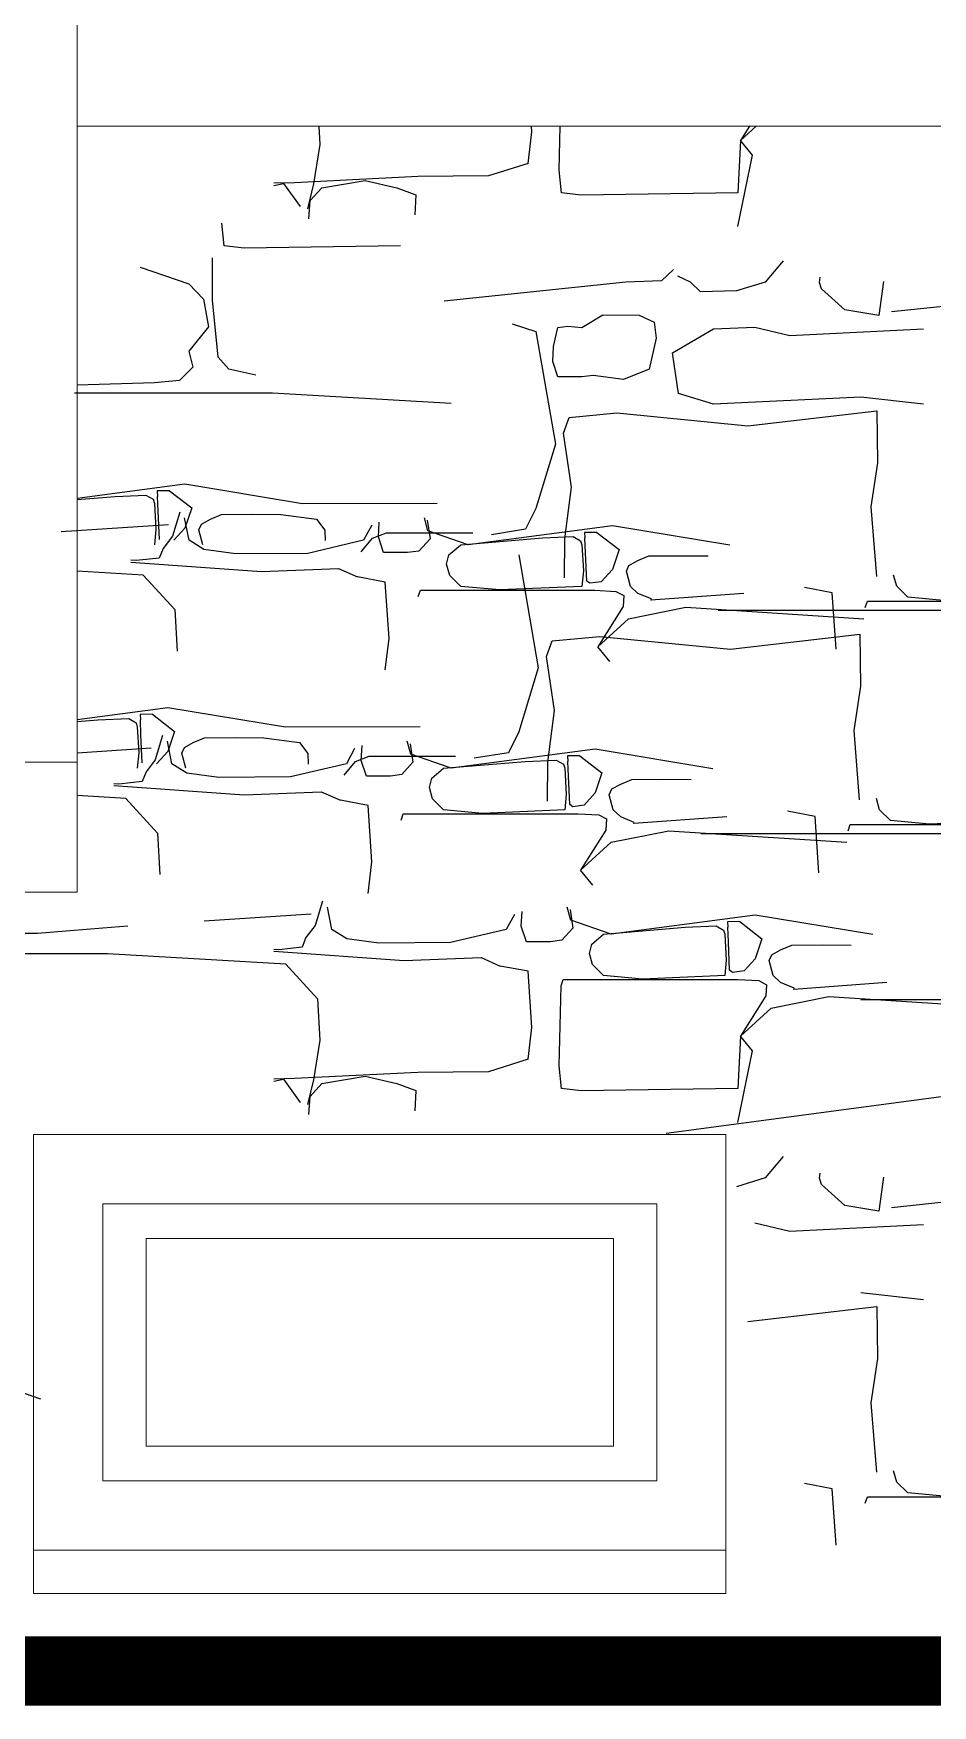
# Model space of a CAD drawing. Header units: millimetres. Extents: x 85048 to 158814, y 1395 to 38919.
# Drawn here: x 123320 to 124359, y 2807 to 4739 of the extents above; entities that cross this region are included whole.
import ezdxf

# ---------------------------------------------------------------- set-up
doc = ezdxf.new("R2010")
doc.units = ezdxf.units.MM
doc.layers.add('hatches', color=8, linetype='Continuous')
doc.layers.add('wall', color=5, linetype='Continuous')

msp = doc.modelspace()

# ---------------------------------------------------------------- linework, layer by layer
at = {"layer": 'hatches', "color": 252, "ltscale": 50, "true_color": 0x8f9991}
for p, q in [((123649.8, 4632.2, 12.1), (123650.9, 4610.9, 12.1)), ((123891.7, 4589.1, -99.9), (123896.2, 4625.5, -99.9)), ((123896.2, 4625.5, -99.9), (123895.7, 4632.2, -99.9)), ((123927.7, 4581.2, -99.9), (123928.9, 4632.2, -99.9)), ((124147.9, 4632.2, -99.9), (124137.5, 4615.7, -99.9)), ((124137.5, 4615.7, -99.9), (124155.5, 4632.2, -99.9)), ((123650.9, 4610.9, 12.1), (123643.5, 4565.4, 12.1)), ((124137.5, 4615.7, -99.9), (124134.2, 4555.2, -99.9)), ((124134.3, 4516, -99.9), (124151.4, 4598.7, -99.9)), ((124151.4, 4598.7, -99.9), (124137.5, 4615.7, -99.9)), ((123891.7, 4589.1, -99.9), (123846, 4574.6, -99.9)), ((123930.5, 4555.2, -99.9), (123927.7, 4581.2, -99.9)), ((123621.6, 4566.8, -99.9), (123597.6, 4566.1, -99.9)), ((123597.6, 4563.6, -99.9), (123608.8, 4565.8, -99.9)), ((123608.8, 4565.8, -99.9), (123628.1, 4539.1, -99.9)), ((123764.2, 4573.8, -99.9), (123621.6, 4566.8, -99.9)), ((123643.5, 4565.4, 12.1), (123636.8, 4536.6, 12.1)), ((123639.8, 4546.1, -99.9), (123653.4, 4561, -99.9)), ((123653.4, 4561, -99.9), (123703.4, 4569.5, -99.9)), ((123703.4, 4569.5, -99.9), (123740.1, 4561, -99.9)), ((123740.1, 4561, -99.9), (123761.9, 4552.9, -99.9)), ((123846, 4574.6, -99.9), (123764.2, 4573.8, -99.9)), ((123638.2, 4525, -99.9), (123639.8, 4546.1, -99.9)), ((123761.9, 4552.9, -99.9), (123760.9, 4529.5, -99.9)), ((123953.3, 4552.4, -99.9), (123930.5, 4555.2, -99.9)), ((124134.2, 4555.2, -99.9), (123953.3, 4552.4, -99.9)), ((123540.5, 4493.8, 12.1), (123537.7, 4519.9, 12.1)), ((123563.4, 4491.1, 12.1), (123540.5, 4493.8, 12.1)), ((123744.2, 4493.8, 12.1), (123563.4, 4491.1, 12.1)), ((123443, 4469, -43.9), (123499.5, 4450.1, -43.9)), ((123526.7, 4431, -43.9), (123526.8, 4479.8, -43.9)), ((124059.8, 4466.4, -99.9), (124046, 4453.4, -99.9)), ((124186.9, 4476.6, -99.9), (124166, 4452, -99.9)), ((123499.5, 4450.1, -43.9), (123516.6, 4432.4, -43.9)), ((124004.8, 4452, -99.9), (123794.9, 4430, -99.9)), ((124046, 4453.4, -99.9), (124004.8, 4452, -99.9)), ((124079.4, 4452, -99.9), (124065.1, 4458.8, -99.9)), ((124091.3, 4440.7, -99.9), (124079.4, 4452, -99.9)), ((124166, 4452, -99.9), (124132.8, 4441.7, -99.9)), ((124228.8, 4451.6, -99.9), (124229.4, 4457.5, -99.9)), ((124231.1, 4444.3, -99.9), (124228.8, 4451.6, -99.9)), ((124257.9, 4420, -99.9), (124231.1, 4444.3, -99.9)), ((124302.9, 4452.6, -99.9), (124297.2, 4413.5, -99.9)), ((123516.6, 4432.4, -43.9), (123522.1, 4400.1, -43.9)), ((123533.2, 4365.1, -43.9), (123526.7, 4431, -43.9)), ((124132.8, 4441.7, -99.9), (124091.3, 4440.7, -99.9)), ((124521.7, 4439.5, 12.1), (124311.8, 4417.5, 12.1)), ((123954, 4399.4, -99.9), (123978, 4414.2, -99.9)), ((123978, 4414.2, -99.9), (124020.2, 4413.6, -99.9)), ((124020.2, 4413.6, -99.9), (124037.7, 4405.5, -99.9)), ((124037.7, 4405.5, -99.9), (124040, 4387.3, -99.9)), ((124297.5, 4413.5, -99.9), (124257.9, 4420, -99.9)), ((123522.1, 4400.1, -43.9), (123499.5, 4372.2, -43.9)), ((123873.5, 4403.6, -99.9), (123900.9, 4394.8, -99.9)), ((123900.9, 4394.8, -99.9), (123923.3, 4264.5, -99.9)), ((123921.3, 4377.5, -99.9), (123926.3, 4399.4, -99.9)), ((123926.3, 4399.4, -99.9), (123937.9, 4400.9, -99.9)), ((123937.9, 4400.9, -99.9), (123954, 4399.4, -99.9)), ((124040, 4387.3, -99.9), (124031.9, 4351.5, -99.9)), ((124058.6, 4370.3, -99.9), (124106.3, 4398, -99.9)), ((124106.3, 4398, -99.9), (124153.8, 4399.8, -99.9)), ((124153.8, 4399.8, -99.9), (124194.6, 4390.4, -99.9)), ((124194.6, 4390.4, -99.9), (124349, 4398, -99.9)), ((123499.5, 4372.2, -43.9), (123503.9, 4353.6, -43.9)), ((123920.2, 4360.3, -99.9), (123921.3, 4377.5, -99.9)), ((124065.7, 4323.1, -99.9), (124058.6, 4370.3, -99.9)), ((123503.9, 4353.6, -43.9), (123488.6, 4338.1, -43.9)), ((123545.9, 4351.2, -43.9), (123533.2, 4365.1, -43.9)), ((123576.9, 4344.4, -43.9), (123545.9, 4351.2, -43.9)), ((123926.3, 4342.3, -99.9), (123920.2, 4360.3, -99.9)), ((124031.9, 4351.5, -99.9), (124002.2, 4339.3, -99.9)), ((123459.9, 4335.7, -43.9), (123370.4, 4333, -43.9)), ((123488.6, 4338.1, -43.9), (123459.9, 4335.7, -43.9)), ((123954, 4342.3, -99.9), (123926.3, 4342.3, -99.9)), ((123967.1, 4344, -99.9), (123954, 4342.3, -99.9)), ((124002.2, 4339.3, -99.9), (123967.1, 4344, -99.9)), ((123596.2, 4323.7, -155.9), (123367.3, 4323.7, -155.9)), ((123802.7, 4311.7, -155.9), (123596.2, 4323.7, -155.9)), ((124106.3, 4311, -99.9), (124065.7, 4323.1, -99.9)), ((124276.4, 4319.1, -99.9), (124106.3, 4311, -99.9)), ((124349, 4311, -99.9), (124276.4, 4319.1, -99.9)), ((123932.7, 4277.5, -99.9), (123939.4, 4295.5, -99.9)), ((123939.4, 4295.5, -99.9), (123994.4, 4300.8, -99.9)), ((123994.4, 4300.8, -99.9), (124145.7, 4286, -99.9)), ((124145.7, 4286, -99.9), (124295, 4303.2, -99.9)), ((124295, 4303.2, -99.9), (124295.8, 4243.3, -99.9)), ((123942, 4215, -99.9), (123932.7, 4277.5, -99.9)), ((123923.3, 4264.5, -99.9), (123900.9, 4190.4, -99.9)), ((124295.8, 4243.3, -99.9), (124288.2, 4192.1, -99.9)), ((123494.9, 4218.3, -99.9), (123370.4, 4201.8, -99.9)), ((123630.9, 4195.7, -99.9), (123494.9, 4218.3, -99.9)), ((123934.4, 4155.4, -99.9), (123942, 4215, -99.9)), ((123370.4, 4200.6, -99.9), (123414.1, 4204.3, -99.9)), ((123414.1, 4204.3, -99.9), (123449.7, 4205.8, -99.9)), ((123449.7, 4205.8, -99.9), (123458.2, 4201, -99.9)), ((123458.2, 4201, -99.9), (123459.7, 4196.3, -99.9)), ((123459.7, 4196.3, -99.9), (123461.4, 4166.1, -99.9)), ((123477.1, 4210.7, -99.9), (123462.7, 4210.6, -99.9)), ((123462.7, 4210.6, -99.9), (123463.2, 4204.2, -99.9)), ((123463.9, 4187.2, -99.9), (123463.2, 4204.2, -99.9)), ((123477.1, 4210.7, -99.9), (123502.8, 4191, -99.9)), ((123786.8, 4196.2, -99.9), (123630.9, 4195.7, -99.9)), ((123465.4, 4154.4, -99.9), (123463.9, 4187.2, -99.9)), ((123489, 4186.3, -96.1), (123480.4, 4158.3, -96.1)), ((123499.8, 4153.6, -96.1), (123494.6, 4179.6, -96.1)), ((123502.8, 4191, -99.9), (123494.9, 4167.8, -99.9)), ((123514.1, 4172.4, -99.9), (123524.4, 4178.1, -99.9)), ((123524.4, 4178.1, -99.9), (123537.2, 4183.4, -99.9)), ((123537.2, 4183.4, -99.9), (123572.9, 4183.7, -99.9)), ((123572.9, 4183.7, -99.9), (123605.7, 4183.5, -99.9)), ((123605.7, 4183.5, -99.9), (123647.1, 4178.1, -99.9)), ((123647.1, 4178.1, -99.9), (123656.8, 4165.4, -99.9)), ((123718.6, 4157.5, -96.1), (123719.6, 4174.6, -96.1)), ((123775.8, 4164.5, -96.1), (123771.8, 4179.6, -96.1)), ((123775.2, 4176.8, -96.1), (123778.4, 4155.3, -96.1)), ((123900.9, 4190.4, -99.9), (123888.8, 4166.3, -99.9)), ((124288.2, 4192.1, -99.9), (124294.5, 4111.8, -99.9)), ((123352, 4163.8, -40.1), (123475.8, 4171.9, -40.1)), ((123461.4, 4166.1, -99.9), (123459.7, 4148.3, -99.9)), ((123480.4, 4158.3, -96.1), (123469.8, 4144.3, -96.1)), ((123494.9, 4167.8, -99.9), (123482, 4153.6, -99.9)), ((123511.1, 4165.7, -99.9), (123514.1, 4172.4, -99.9)), ((123515.8, 4148.3, -99.9), (123511.1, 4165.7, -99.9)), ((123656.8, 4165.4, -99.9), (123657.2, 4153.2, -99.9)), ((123698.9, 4140.3, -99.9), (123711.8, 4156.1, -99.9)), ((123710.9, 4171.1, -96.1), (123701.4, 4153.6, -96.1)), ((123711.8, 4156.1, -99.9), (123727.9, 4162.2, -99.9)), ((123724.7, 4139.4, -96.1), (123718.6, 4157.5, -96.1)), ((123727.9, 4162.2, -99.9), (123827.8, 4162.2, -99.9)), ((123778.4, 4155.3, -96.1), (123765.5, 4141.1, -96.1)), ((123822.6, 4148.4, -96.1), (123775.8, 4164.5, -96.1)), ((123813.8, 4148.4, -96.1), (123908.3, 4156.4, -96.1)), ((123989.2, 4170.3, -96.1), (123822.6, 4148.4, -96.1)), ((123888.8, 4166.3, -99.9), (123849.3, 4159.8, -99.9)), ((123908.3, 4156.4, -96.1), (123944, 4157.9, -96.1)), ((123934, 4110.1, -99.9), (123934.4, 4155.4, -99.9)), ((123944, 4157.9, -96.1), (123952.5, 4153, -96.1)), ((123971.4, 4162.8, -96.1), (123957, 4162.7, -96.1)), ((123957, 4162.7, -96.1), (123957.5, 4156.3, -96.1)), ((123958.2, 4139.2, -96.1), (123957.5, 4156.3, -96.1)), ((123971.4, 4162.8, -96.1), (123997, 4143, -96.1)), ((124125.2, 4147.8, -96.1), (123989.2, 4170.3, -96.1)), ((123469.8, 4144.3, -96.1), (123465.2, 4133.1, -96.1)), ((123516.9, 4142.8, -96.1), (123499.8, 4153.6, -96.1)), ((123553.8, 4137.8, -96.1), (123516.9, 4142.8, -96.1)), ((123636.9, 4138.5, -96.1), (123553.8, 4137.8, -96.1)), ((123701.4, 4153.6, -96.1), (123636.9, 4138.5, -96.1)), ((123752.4, 4139.4, -96.1), (123724.7, 4139.4, -96.1)), ((123765.5, 4141.1, -96.1), (123752.4, 4139.4, -96.1)), ((123797.5, 4126, -96.1), (123800.3, 4136.8, -96.1)), ((123800.3, 4136.8, -96.1), (123813.8, 4148.4, -96.1)), ((123881.1, 4136.7, -99.9), (123903.6, 4006.4, -99.9)), ((123952.5, 4153, -96.1), (123954, 4148.4, -96.1)), ((123954, 4148.4, -96.1), (123955.7, 4118.2, -96.1)), ((123959.7, 4106.5, -96.1), (123958.2, 4139.2, -96.1)), ((123997, 4143, -96.1), (123989.2, 4119.9, -96.1)), ((124018.6, 4130.1, -96.1), (124031.4, 4135.5, -96.1)), ((124031.4, 4135.5, -96.1), (124067.2, 4135.8, -96.1)), ((124067.2, 4135.8, -96.1), (124100, 4135.6, -96.1)), ((123446.6, 4113.5, -40.1), (123370.4, 4118, -40.1)), ((123438.5, 4130.2, -96.1), (123432.5, 4130.5, -96.1)), ((123432.5, 4128.4, -96.1), (123583.3, 4117.7, -96.1)), ((123465.2, 4133.1, -96.1), (123438.5, 4130.2, -96.1)), ((123583.3, 4117.7, -96.1), (123672.4, 4121.2, -96.1)), ((123672.4, 4121.2, -96.1), (123694.4, 4111.4, -96.1)), ((123801.2, 4113, -96.1), (123797.5, 4126, -96.1)), ((123955.7, 4118.2, -96.1), (123954, 4100.4, -96.1)), ((123989.2, 4119.9, -96.1), (123976.3, 4105.7, -96.1)), ((124005.4, 4117.8, -96.1), (124008.4, 4124.5, -96.1)), ((124010, 4100.4, -96.1), (124005.4, 4117.8, -96.1)), ((124008.4, 4124.5, -96.1), (124018.6, 4130.1, -96.1)), ((123483.1, 4073.5, 15.9), (123446.6, 4113.5, -40.1)), ((123726.5, 4105.3, -96.1), (123694.4, 4111.4, -96.1)), ((123731, 4040.2, -96.1), (123726.5, 4105.3, -96.1)), ((123813.8, 4100.4, -96.1), (123801.2, 4113, -96.1)), ((123859, 4096.2, -96.1), (123813.8, 4100.4, -96.1)), ((123954, 4100.4, -96.1), (123859, 4096.2, -96.1)), ((123963.2, 4104, -96.1), (123959.7, 4106.5, -96.1)), ((123976.3, 4105.7, -96.1), (123963.2, 4104, -96.1)), ((124018.6, 4092.3, -96.1), (124010, 4100.4, -96.1)), ((124243.4, 4092.8, 15.9), (124211.3, 4098.9, 15.9)), ((124318.1, 4100.5, 15.9), (124314.4, 4113.5, 15.9)), ((124330.7, 4087.9, 15.9), (124318.1, 4100.5, 15.9)), ((123764.8, 4088.5, -96.1), (123767.2, 4095.8, -96.1)), ((123767.2, 4095.8, -96.1), (123969, 4095.8, -96.1)), ((123969, 4095.8, -96.1), (123993.3, 4094.6, -96.1)), ((124001.6, 4077, -96.1), (123972.3, 4030.5, -96.1)), ((123993.3, 4094.6, -96.1), (124002.3, 4089.8, -96.1)), ((124002.3, 4089.8, -96.1), (124001.6, 4077, -96.1)), ((124034.3, 4085.8, -96.1), (124018.6, 4092.3, -96.1)), ((124141.4, 4092.3, -96.1), (124033.8, 4084.4, -96.1)), ((124033.8, 4084.4, -96.1), (124034.3, 4085.8, -96.1)), ((124247.9, 4027.7, 15.9), (124243.4, 4092.8, 15.9)), ((124281.7, 4076, 15.9), (124284.1, 4083.3, 15.9)), ((124284.1, 4083.3, 15.9), (124485.9, 4083.3, 15.9)), ((124375.9, 4083.7, 15.9), (124330.7, 4087.9, 15.9)), ((123483.1, 4073.5, 15.9), (123485.8, 4025.6, 15.9)), ((123972.3, 4030.5, -96.1), (124007.7, 4062.9, -96.1)), ((124007.7, 4062.9, -96.1), (124074.3, 4076.2, -96.1)), ((124074.3, 4076.2, -96.1), (124279.9, 4062.9, -96.1)), ((124598.9, 4072.5, 126.8), (124111.4, 4072.5, 126.8)), ((123726.5, 4003.8, -96.1), (123731, 4040.2, -96.1)), ((123919.6, 4037.3, -99.9), (123974.6, 4042.6, -99.9)), ((123974.6, 4042.6, -99.9), (124125.9, 4027.8, -99.9)), ((124125.9, 4027.8, -99.9), (124275.3, 4045, -99.9)), ((124275.3, 4045, -99.9), (124276, 3985.1, -99.9)), ((123912.9, 4019.4, -99.9), (123919.6, 4037.3, -99.9)), ((123922.2, 3956.8, -99.9), (123912.9, 4019.4, -99.9)), ((123986.2, 4013.4, -96.1), (123972.3, 4030.5, -96.1)), ((123903.6, 4006.4, -99.9), (123881.1, 3932.2, -99.9)), ((124276, 3985.1, -99.9), (124268.4, 3934, -99.9)), ((123475.1, 3960.1, -99.9), (123370.4, 3946.3, -99.9)), ((123370.4, 3944.1, -99.9), (123394.3, 3946.1, -99.9)), ((123394.3, 3946.1, -99.9), (123429.9, 3947.7, -99.9)), ((123429.9, 3947.7, -99.9), (123438.4, 3942.8, -99.9)), ((123438.4, 3942.8, -99.9), (123439.9, 3938.2, -99.9)), ((123457.3, 3952.6, -99.9), (123443, 3952.4, -99.9)), ((123443, 3952.4, -99.9), (123443.4, 3946.1, -99.9)), ((123444.1, 3929, -99.9), (123443.4, 3946.1, -99.9)), ((123457.3, 3952.6, -99.9), (123483, 3932.8, -99.9)), ((123611.1, 3937.6, -99.9), (123475.1, 3960.1, -99.9)), ((123914.6, 3897.2, -99.9), (123922.2, 3956.8, -99.9)), ((123439.9, 3938.2, -99.9), (123441.6, 3907.9, -99.9)), ((123445.6, 3896.3, -99.9), (123444.1, 3929, -99.9)), ((123469.2, 3928.2, -96.1), (123460.7, 3900.1, -96.1)), ((123483, 3932.8, -99.9), (123475.1, 3909.7, -99.9)), ((123504.6, 3919.9, -99.9), (123517.4, 3925.3, -99.9)), ((123517.4, 3925.3, -99.9), (123553.1, 3925.6, -99.9)), ((123553.1, 3925.6, -99.9), (123586, 3925.4, -99.9)), ((123586, 3925.4, -99.9), (123627.3, 3919.9, -99.9)), ((123767, 3938.1, -99.9), (123611.1, 3937.6, -99.9)), ((123881.1, 3932.2, -99.9), (123869, 3908.1, -99.9)), ((124268.4, 3934, -99.9), (124274.7, 3853.7, -99.9)), ((123370.4, 3908.1, -40.1), (123456, 3913.7, -40.1)), ((123441.6, 3907.9, -99.9), (123439.9, 3890.2, -99.9)), ((123475.1, 3909.7, -99.9), (123462.2, 3895.5, -99.9)), ((123480, 3895.4, -96.1), (123474.8, 3921.5, -96.1)), ((123491.3, 3907.5, -99.9), (123494.3, 3914.3, -99.9)), ((123496, 3890.2, -99.9), (123491.3, 3907.5, -99.9)), ((123494.3, 3914.3, -99.9), (123504.6, 3919.9, -99.9)), ((123627.3, 3919.9, -99.9), (123637, 3907.2, -99.9)), ((123637, 3907.2, -99.9), (123637.4, 3895, -99.9)), ((123691.1, 3913, -96.1), (123681.6, 3895.4, -96.1)), ((123692, 3898, -99.9), (123708.1, 3904.1, -99.9)), ((123698.8, 3899.3, -96.1), (123699.9, 3916.5, -96.1)), ((123708.1, 3904.1, -99.9), (123808, 3904.1, -99.9)), ((123756.1, 3906.4, -96.1), (123752, 3921.5, -96.1)), ((123755.4, 3918.6, -96.1), (123758.6, 3897.1, -96.1)), ((123802.8, 3890.2, -96.1), (123756.1, 3906.4, -96.1)), ((123969.4, 3912.2, -96.1), (123802.8, 3890.2, -96.1)), ((123869, 3908.1, -99.9), (123829.5, 3901.7, -99.9)), ((123951.6, 3904.7, -96.1), (123937.2, 3904.5, -96.1)), ((123937.2, 3904.5, -96.1), (123937.7, 3898.2, -96.1)), ((123951.6, 3904.7, -96.1), (123977.2, 3884.9, -96.1)), ((124105.4, 3889.6, -96.1), (123969.4, 3912.2, -96.1)), ((123450, 3886.2, -96.1), (123445.4, 3874.9, -96.1)), ((123460.7, 3900.1, -96.1), (123450, 3886.2, -96.1)), ((123497.1, 3884.7, -96.1), (123480, 3895.4, -96.1)), ((123534, 3879.6, -96.1), (123497.1, 3884.7, -96.1)), ((123681.6, 3895.4, -96.1), (123617.1, 3880.4, -96.1)), ((123679.1, 3882.1, -99.9), (123692, 3898, -99.9)), ((123704.9, 3881.2, -96.1), (123698.8, 3899.3, -96.1)), ((123758.6, 3897.1, -96.1), (123745.8, 3882.9, -96.1)), ((123780.5, 3878.6, -96.1), (123794, 3890.2, -96.1)), ((123794, 3890.2, -96.1), (123888.5, 3898.2, -96.1)), ((123888.5, 3898.2, -96.1), (123924.2, 3899.7, -96.1)), ((123914.2, 3852, -99.9), (123914.6, 3897.2, -99.9)), ((123924.2, 3899.7, -96.1), (123932.7, 3894.9, -96.1)), ((123932.7, 3894.9, -96.1), (123934.2, 3890.2, -96.1)), ((123934.2, 3890.2, -96.1), (123935.9, 3860, -96.1)), ((123938.4, 3881.1, -96.1), (123937.7, 3898.2, -96.1)), ((123977.2, 3884.9, -96.1), (123969.4, 3861.7, -96.1)), ((123418.7, 3872, -96.1), (123412.7, 3872.4, -96.1)), ((123412.7, 3870.3, -96.1), (123563.5, 3859.5, -96.1)), ((123445.4, 3874.9, -96.1), (123418.7, 3872, -96.1)), ((123617.1, 3880.4, -96.1), (123534, 3879.6, -96.1)), ((123732.6, 3881.2, -96.1), (123704.9, 3881.2, -96.1)), ((123745.8, 3882.9, -96.1), (123732.6, 3881.2, -96.1)), ((123777.7, 3867.9, -96.1), (123780.5, 3878.6, -96.1)), ((123781.4, 3854.8, -96.1), (123777.7, 3867.9, -96.1)), ((123939.9, 3848.3, -96.1), (123938.4, 3881.1, -96.1)), ((123985.6, 3859.6, -96.1), (123988.6, 3866.3, -96.1)), ((123988.6, 3866.3, -96.1), (123998.9, 3872, -96.1)), ((123998.9, 3872, -96.1), (124011.6, 3877.3, -96.1)), ((124011.6, 3877.3, -96.1), (124047.4, 3877.6, -96.1)), ((124047.4, 3877.6, -96.1), (124080.2, 3877.4, -96.1)), ((123426.8, 3855.4, -40.1), (123370.4, 3858.7, -40.1)), ((123463.3, 3815.4, 15.9), (123426.8, 3855.4, -40.1)), ((123563.5, 3859.5, -96.1), (123652.6, 3863, -96.1)), ((123652.6, 3863, -96.1), (123674.7, 3853.3, -96.1)), ((123706.7, 3847.1, -96.1), (123674.7, 3853.3, -96.1)), ((123711.2, 3782, -96.1), (123706.7, 3847.1, -96.1)), ((123794, 3842.2, -96.1), (123781.4, 3854.8, -96.1)), ((123935.9, 3860, -96.1), (123934.2, 3842.2, -96.1)), ((123943.4, 3845.8, -96.1), (123939.9, 3848.3, -96.1)), ((123956.5, 3847.5, -96.1), (123943.4, 3845.8, -96.1)), ((123969.4, 3861.7, -96.1), (123956.5, 3847.5, -96.1)), ((123990.3, 3842.2, -96.1), (123985.6, 3859.6, -96.1)), ((124298.3, 3842.3, 15.9), (124294.6, 3855.3, 15.9)), ((123745, 3830.3, -96.1), (123747.4, 3837.7, -96.1)), ((123747.4, 3837.7, -96.1), (123949.2, 3837.7, -96.1)), ((123839.2, 3838.1, -96.1), (123794, 3842.2, -96.1)), ((123934.2, 3842.2, -96.1), (123839.2, 3838.1, -96.1)), ((123949.2, 3837.7, -96.1), (123973.5, 3836.4, -96.1)), ((123973.5, 3836.4, -96.1), (123982.5, 3831.7, -96.1)), ((123982.5, 3831.7, -96.1), (123981.8, 3818.8, -96.1)), ((123998.9, 3834.2, -96.1), (123990.3, 3842.2, -96.1)), ((124014.6, 3827.6, -96.1), (123998.9, 3834.2, -96.1)), ((124121.6, 3834.2, -96.1), (124014, 3826.3, -96.1)), ((124014, 3826.3, -96.1), (124014.6, 3827.6, -96.1)), ((124223.6, 3834.6, 15.9), (124191.6, 3840.7, 15.9)), ((124228.1, 3769.5, 15.9), (124223.6, 3834.6, 15.9)), ((124310.9, 3829.7, 15.9), (124298.3, 3842.3, 15.9)), ((124356.1, 3825.6, 15.9), (124310.9, 3829.7, 15.9)), ((124451.1, 3829.7, 15.9), (124356.1, 3825.6, 15.9)), ((123463.3, 3815.4, 15.9), (123466, 3767.4, 15.9)), ((123981.8, 3818.8, -96.1), (123952.5, 3772.3, -96.1)), ((123987.9, 3804.7, -96.1), (124054.5, 3818, -96.1)), ((124054.5, 3818, -96.1), (124260.2, 3804.7, -96.1)), ((124579.1, 3814.3, 126.8), (124091.6, 3814.3, 126.8)), ((124261.9, 3817.8, 15.9), (124264.3, 3825.1, 15.9)), ((124264.3, 3825.1, 15.9), (124466.1, 3825.1, 15.9)), ((123952.5, 3772.3, -96.1), (123987.9, 3804.7, -96.1)), ((123706.7, 3745.6, -96.1), (123711.2, 3782, -96.1)), ((123966.5, 3755.2, -96.1), (123952.5, 3772.3, -96.1)), ((123654.2, 3736.6, -99.9), (123645.6, 3708.5, -99.9)), ((123665, 3703.9, -99.9), (123659.8, 3729.9, -99.9)), ((123941, 3714.8, -99.9), (123937, 3729.9, -99.9)), ((123517.2, 3714, -43.9), (123641, 3722.2, -43.9)), ((123876.1, 3721.4, -99.9), (123866.5, 3703.9, -99.9)), ((123883.8, 3707.7, -99.9), (123884.8, 3724.9, -99.9)), ((123940.4, 3727.1, -99.9), (123943.6, 3705.6, -99.9)), ((123987.8, 3698.7, -99.9), (123941, 3714.8, -99.9)), ((124154.4, 3720.6, -99.9), (123987.8, 3698.7, -99.9)), ((124136.6, 3713.1, -99.9), (124122.2, 3712.9, -99.9)), ((124122.2, 3712.9, -99.9), (124122.7, 3706.6, -99.9)), ((124136.6, 3713.1, -99.9), (124162.2, 3693.3, -99.9)), ((124290.3, 3698.1, -99.9), (124154.4, 3720.6, -99.9)), ((123324.5, 3699.4, -43.9), (123138.2, 3699.4, -43.9)), ((123400.2, 3705.3, -43.9), (123324.5, 3699.4, -43.9)), ((123428.9, 3707.7, -43.9), (123400.2, 3705.3, -43.9)), ((123634.9, 3694.6, -99.9), (123630.4, 3683.4, -99.9)), ((123645.6, 3708.5, -99.9), (123634.9, 3694.6, -99.9)), ((123682.1, 3693.1, -99.9), (123665, 3703.9, -99.9)), ((123719, 3688, -99.9), (123682.1, 3693.1, -99.9)), ((123866.5, 3703.9, -99.9), (123802.1, 3688.8, -99.9)), ((123889.9, 3689.7, -99.9), (123883.8, 3707.7, -99.9)), ((123930.7, 3691.4, -99.9), (123917.6, 3689.7, -99.9)), ((123943.6, 3705.6, -99.9), (123930.7, 3691.4, -99.9)), ((123965.5, 3687, -99.9), (123979, 3698.7, -99.9)), ((123979, 3698.7, -99.9), (124073.5, 3706.6, -99.9)), ((124073.5, 3706.6, -99.9), (124109.2, 3708.2, -99.9)), ((124109.2, 3708.2, -99.9), (124117.6, 3703.3, -99.9)), ((124117.6, 3703.3, -99.9), (124119.2, 3698.7, -99.9)), ((124119.2, 3698.7, -99.9), (124120.9, 3668.4, -99.9)), ((124123.4, 3689.5, -99.9), (124122.7, 3706.6, -99.9)), ((124162.2, 3693.3, -99.9), (124154.3, 3670.2, -99.9)), ((123405.3, 3675.8, -43.9), (123176.5, 3675.8, -43.9)), ((123611.8, 3663.8, -43.9), (123405.3, 3675.8, -43.9)), ((123603.7, 3680.4, -99.9), (123597.6, 3680.8, -99.9)), ((123597.6, 3678.7, -99.9), (123748.4, 3668, -99.9)), ((123630.4, 3683.4, -99.9), (123603.7, 3680.4, -99.9)), ((123802.1, 3688.8, -99.9), (123719, 3688, -99.9)), ((123748.4, 3668, -99.9), (123837.6, 3671.5, -99.9)), ((123837.6, 3671.5, -99.9), (123859.6, 3661.7, -99.9)), ((123917.6, 3689.7, -99.9), (123889.9, 3689.7, -99.9)), ((123962.7, 3676.3, -99.9), (123965.5, 3687, -99.9)), ((123966.4, 3663.3, -99.9), (123962.7, 3676.3, -99.9)), ((124124.8, 3656.8, -99.9), (124123.4, 3689.5, -99.9)), ((124170.5, 3668, -99.9), (124173.6, 3674.8, -99.9)), ((124173.6, 3674.8, -99.9), (124183.8, 3680.4, -99.9)), ((124183.8, 3680.4, -99.9), (124196.6, 3685.8, -99.9)), ((124196.6, 3685.8, -99.9), (124232.4, 3686.1, -99.9)), ((124232.4, 3686.1, -99.9), (124265.2, 3685.9, -99.9)), ((123648.3, 3623.8, 12.1), (123611.8, 3663.8, -43.9)), ((123891.7, 3655.6, -99.9), (123859.6, 3661.7, -99.9)), ((123896.2, 3590.5, -99.9), (123891.7, 3655.6, -99.9)), ((123979, 3650.7, -99.9), (123966.4, 3663.3, -99.9)), ((124120.9, 3668.4, -99.9), (124119.2, 3650.7, -99.9)), ((124128.3, 3654.3, -99.9), (124124.8, 3656.8, -99.9)), ((124141.5, 3656, -99.9), (124128.3, 3654.3, -99.9)), ((124154.3, 3670.2, -99.9), (124141.5, 3656, -99.9)), ((124175.2, 3650.7, -99.9), (124170.5, 3668, -99.9)), ((123927.7, 3546.2, -99.9), (123929.9, 3638.8, -99.9)), ((123929.9, 3638.8, -99.9), (123932.4, 3646.1, -99.9)), ((123932.4, 3646.1, -99.9), (124134.2, 3646.1, -99.9)), ((124024.1, 3646.5, -99.9), (123979, 3650.7, -99.9)), ((124119.2, 3650.7, -99.9), (124024.1, 3646.5, -99.9)), ((124134.2, 3646.1, -99.9), (124158.5, 3644.9, -99.9)), ((124158.5, 3644.9, -99.9), (124167.5, 3640.1, -99.9)), ((124167.5, 3640.1, -99.9), (124166.8, 3627.3, -99.9)), ((124183.8, 3642.6, -99.9), (124175.2, 3650.7, -99.9)), ((124199.5, 3636.1, -99.9), (124183.8, 3642.6, -99.9)), ((124306.6, 3642.6, -99.9), (124199, 3634.7, -99.9)), ((124199, 3634.7, -99.9), (124199.5, 3636.1, -99.9)), ((123648.3, 3623.8, 12.1), (123650.9, 3575.9, 12.1)), ((124166.8, 3627.3, -99.9), (124137.5, 3580.7, -99.9)), ((124137.5, 3580.7, -99.9), (124172.9, 3613.2, -99.9)), ((124172.9, 3613.2, -99.9), (124239.5, 3626.5, -99.9)), ((124239.5, 3626.5, -99.9), (124445.1, 3613.2, -99.9)), ((124764, 3622.7, 123), (124276.6, 3622.7, 123)), ((123650.9, 3575.9, 12.1), (123643.5, 3530.4, 12.1)), ((123891.7, 3554.1, -99.9), (123896.2, 3590.5, -99.9)), ((124137.5, 3580.7, -99.9), (124134.2, 3520.2, -99.9)), ((124151.4, 3563.7, -99.9), (124137.5, 3580.7, -99.9)), ((124134.3, 3481, -99.9), (124151.4, 3563.7, -99.9)), ((123764.2, 3538.8, -99.9), (123621.6, 3531.8, -99.9)), ((123846, 3539.6, -99.9), (123764.2, 3538.8, -99.9)), ((123891.7, 3554.1, -99.9), (123846, 3539.6, -99.9)), ((123930.5, 3520.2, -99.9), (123927.7, 3546.2, -99.9)), ((124051.6, 3468.5, 12.1), (124668.3, 3551.1, 12.1)), ((123621.6, 3531.8, -99.9), (123597.6, 3531.1, -99.9)), ((123597.6, 3528.6, -99.9), (123608.8, 3530.8, -99.9)), ((123608.8, 3530.8, -99.9), (123628.1, 3504.1, -99.9)), ((123643.5, 3530.4, 12.1), (123636.8, 3501.6, 12.1)), ((123639.8, 3511.1, -99.9), (123653.4, 3526, -99.9)), ((123653.4, 3526, -99.9), (123703.4, 3534.5, -99.9)), ((123703.4, 3534.5, -99.9), (123740.1, 3526, -99.9)), ((123740.1, 3526, -99.9), (123761.9, 3517.9, -99.9)), ((123761.9, 3517.9, -99.9), (123760.9, 3494.5, -99.9)), ((123953.3, 3517.4, -99.9), (123930.5, 3520.2, -99.9)), ((124134.2, 3520.2, -99.9), (123953.3, 3517.4, -99.9)), ((123638.2, 3490, -99.9), (123639.8, 3511.1, -99.9)), ((124186.9, 3441.6, -99.9), (124166, 3417, -99.9)), ((124228.8, 3416.6, -99.9), (124229.4, 3422.5, -99.9)), ((124166, 3417, -99.9), (124132.8, 3406.7, -99.9)), ((124231.1, 3409.3, -99.9), (124228.8, 3416.6, -99.9)), ((124257.9, 3385, -99.9), (124231.1, 3409.3, -99.9)), ((124302.9, 3417.6, -99.9), (124297.2, 3378.5, -99.9)), ((124521.7, 3404.5, 12.1), (124311.8, 3382.5, 12.1)), ((124297.5, 3378.5, -99.9), (124257.9, 3385, -99.9)), ((124153.8, 3364.8, -99.9), (124194.6, 3355.4, -99.9)), ((124194.6, 3355.4, -99.9), (124349, 3363, -99.9)), ((124145.7, 3251, -99.9), (124295, 3268.2, -99.9)), ((124349, 3276, -99.9), (124276.4, 3284.1, -99.9)), ((124295, 3268.2, -99.9), (124295.8, 3208.3, -99.9)), ((124295.8, 3208.3, -99.9), (124288.2, 3157.1, -99.9)), ((123328.3, 3161.3, -99.9), (123281.6, 3177.5, -99.9)), ((124288.2, 3157.1, -99.9), (124294.5, 3076.8, -99.9)), ((124318.1, 3065.5, 15.9), (124314.4, 3078.5, 15.9)), ((124243.4, 3057.8, 15.9), (124211.3, 3063.9, 15.9)), ((124247.9, 2992.7, 15.9), (124243.4, 3057.8, 15.9)), ((124330.7, 3052.9, 15.9), (124318.1, 3065.5, 15.9)), ((124375.9, 3048.7, 15.9), (124330.7, 3052.9, 15.9)), ((124281.7, 3041, 15.9), (124284.1, 3048.3, 15.9)), ((124284.1, 3048.3, 15.9), (124485.9, 3048.3, 15.9))]:
    msp.add_line(p, q, dxfattribs=at)
at = {"layer": 'wall', "color": 250, "linetype": 'Continuous', "lineweight": 15, "ltscale": 0.13}
for p, q in [((123370.4, 11242.3, 2.5), (123370.4, 3747.2, 2.5)), ((125370.7, 4632.2, 2.5), (123370.4, 4632.2, 2.5)), ((123370.4, 3897.2, 0.2), (119550.9, 3897.2, 0.2)), ((123370.4, 3747.2, 0.2), (119550.9, 3747.2, 0.2)), ((123400.2, 3387.1, 2.5), (123400.2, 3066.7, 2.5)), ((123400.2, 3387.1, 2.5), (124040.6, 3387.1, 2.5)), ((124040.6, 3387.1, 2.5), (124040.6, 3066.7, 2.5)), ((123450.2, 3347, 2.5), (123450.2, 3106.8, 2.5)), ((123990.6, 3347, 2.5), (123450.2, 3347, 2.5)), ((123990.6, 3347, 2.5), (123990.6, 3106.8, 2.5)), ((123990.6, 3106.8, 2.5), (123450.2, 3106.8, 2.5)), ((123400.2, 3066.7, 2.5), (124040.6, 3066.7, 2.5)), ((123320, 2936.8, 2.5), (123320, 2986.8, 2.5)), ((124120.4, 2936.8, 2.5), (124120.4, 2986.8, 2.5)), ((123320, 2936.8, 2.5), (124120.4, 2936.8, 2.5))]:
    msp.add_line(p, q, dxfattribs=at)
at = {"layer": 'wall', "color": 250, "linetype": 'Continuous', "lineweight": 15, "ltscale": 0.13, "elevation": 2.5}
msp.add_lwpolyline([(124120.4, 3467.1), (123320, 3467.1), (123320, 2986.8), (124120.4, 2986.8)], close=True, dxfattribs=at)
at = {"layer": 'wall', "color": 250, "linetype": 'Continuous', "lineweight": 15, "ltscale": 0.13, "const_width": 80, "elevation": 2.1}
msp.add_lwpolyline([(109650.4, 2847.2), (135491.3, 2847.2)], dxfattribs=at)

doc.saveas('drawing.dxf')
